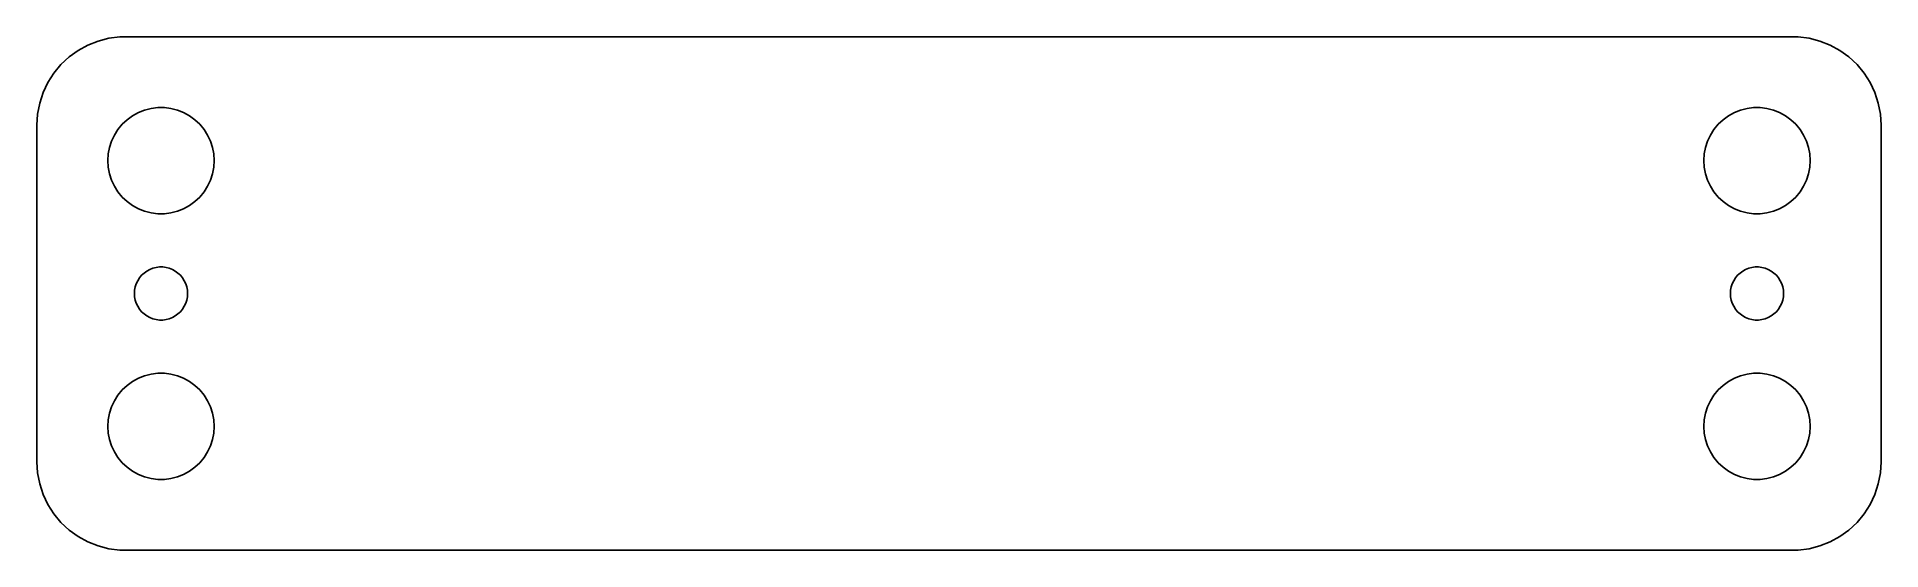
# Model space of a CAD drawing. Header units: metres. Extents: x -52 to 52, y -14 to 14.
import ezdxf

# ---------------------------------------------------------------- set-up
doc = ezdxf.new("R2010")
doc.units = ezdxf.units.M

msp = doc.modelspace()

# ---------------------------------------------------------------- linework, layer by layer
for p, q in [((-49.6791, 13.7216), (-50.1871, 13.3526)), ((-49.1289, 14.0241), (-49.6791, 13.7216)), ((-48.5451, 14.2553), (-49.1289, 14.0241)), ((-47.9369, 14.4114), (-48.5451, 14.2553)), ((-47.3139, 14.4901), (-47.9369, 14.4114)), ((47.3139, 14.4901), (-47.3139, 14.4901)), ((47.9369, 14.4114), (47.3139, 14.4901)), ((48.5451, 14.2553), (47.9369, 14.4114)), ((49.1289, 14.0241), (48.5451, 14.2553)), ((49.6791, 13.7216), (49.1289, 14.0241)), ((50.1871, 13.3526), (49.6791, 13.7216)), ((-50.6448, 12.9227), (-51.0451, 12.4389)), ((-50.1871, 13.3526), (-50.6448, 12.9227)), ((50.6448, 12.9227), (50.1871, 13.3526)), ((51.0451, 12.4389), (50.6448, 12.9227)), ((-51.3815, 11.9088), (-51.6489, 11.3406)), ((-51.0451, 12.4389), (-51.3815, 11.9088)), ((51.3815, 11.9088), (51.0451, 12.4389)), ((51.6489, 11.3406), (51.3815, 11.9088)), ((-51.8429, 10.7434), (-51.9606, 10.1267)), ((-51.6489, 11.3406), (-51.8429, 10.7434)), ((-45.927, 10.3532), (-45.5621, 10.4469)), ((-45.5621, 10.4469), (-45.1884, 10.4941)), ((-45.1884, 10.4941), (-44.8116, 10.4941)), ((-44.8116, 10.4941), (-44.4379, 10.4469)), ((-44.4379, 10.4469), (-44.0729, 10.3532)), ((44.0729, 10.3532), (44.4379, 10.4469)), ((44.4379, 10.4469), (44.8116, 10.4941)), ((44.8116, 10.4941), (45.1884, 10.4941)), ((45.1884, 10.4941), (45.5621, 10.4469)), ((45.5621, 10.4469), (45.927, 10.3532)), ((51.8429, 10.7434), (51.6489, 11.3406)), ((51.9606, 10.1267), (51.8429, 10.7434)), ((-51.9606, 10.1267), (-52, 9.5)), ((-52, 9.5), (-52, -9.5)), ((-47.427, 9.26335), (-47.1869, 9.55363)), ((-47.1869, 9.55363), (-46.9123, 9.81154)), ((-46.9123, 9.81154), (-46.6075, 10.033)), ((-46.6075, 10.033), (-46.2773, 10.2145)), ((-46.2773, 10.2145), (-45.927, 10.3532)), ((-44.0729, 10.3532), (-43.7227, 10.2145)), ((-43.7227, 10.2145), (-43.3925, 10.033)), ((-43.3925, 10.033), (-43.0877, 9.81154)), ((-43.0877, 9.81154), (-42.8131, 9.55363)), ((-42.8131, 9.55363), (-42.5729, 9.26335)), ((42.5729, 9.26335), (42.8131, 9.55363)), ((42.8131, 9.55363), (43.0877, 9.81154)), ((43.0877, 9.81154), (43.3925, 10.033)), ((43.3925, 10.033), (43.7227, 10.2145)), ((43.7227, 10.2145), (44.0729, 10.3532)), ((45.927, 10.3532), (46.2773, 10.2145)), ((46.2773, 10.2145), (46.6075, 10.033)), ((46.6075, 10.033), (46.9123, 9.81154)), ((46.9123, 9.81154), (47.1869, 9.55363)), ((47.1869, 9.55363), (47.427, 9.26335)), ((52, 9.5), (51.9606, 10.1267)), ((52, -9.5), (52, 9.5)), ((-47.9057, 8.24606), (-47.7893, 8.60437)), ((-47.7893, 8.60437), (-47.6289, 8.94525)), ((-47.6289, 8.94525), (-47.427, 9.26335)), ((-42.5729, 9.26335), (-42.3711, 8.94525)), ((-42.3711, 8.94525), (-42.2107, 8.60437)), ((-42.2107, 8.60437), (-42.0942, 8.24606)), ((42.0942, 8.24606), (42.2107, 8.60437)), ((42.2107, 8.60437), (42.3711, 8.94525)), ((42.3711, 8.94525), (42.5729, 9.26335)), ((47.427, 9.26335), (47.6289, 8.94525)), ((47.6289, 8.94525), (47.7893, 8.60437)), ((47.7893, 8.60437), (47.9057, 8.24606)), ((-48, 7.5), (-47.9763, 7.87599)), ((-47.9763, 7.12399), (-48, 7.5)), ((-47.9763, 7.87599), (-47.9057, 8.24606)), ((-42.0942, 8.24606), (-42.0237, 7.87599)), ((-42.0237, 7.87599), (-42, 7.5)), ((-42, 7.5), (-42.0237, 7.12399)), ((42, 7.5), (42.0237, 7.87599)), ((42.0237, 7.12399), (42, 7.5)), ((42.0237, 7.87599), (42.0942, 8.24606)), ((47.9057, 8.24606), (47.9763, 7.87599)), ((47.9763, 7.87599), (48, 7.5)), ((48, 7.5), (47.9763, 7.12399)), ((-47.9057, 6.75392), (-47.9763, 7.12399)), ((-47.7893, 6.39561), (-47.9057, 6.75392)), ((-47.6289, 6.05473), (-47.7893, 6.39561)), ((-42.2107, 6.39561), (-42.3711, 6.05473)), ((-42.0942, 6.75392), (-42.2107, 6.39561)), ((-42.0237, 7.12399), (-42.0942, 6.75392)), ((42.0942, 6.75392), (42.0237, 7.12399)), ((42.2107, 6.39561), (42.0942, 6.75392)), ((42.3711, 6.05473), (42.2107, 6.39561)), ((47.7893, 6.39561), (47.6289, 6.05473)), ((47.9057, 6.75392), (47.7893, 6.39561)), ((47.9763, 7.12399), (47.9057, 6.75392)), ((-47.427, 5.73663), (-47.6289, 6.05473)), ((-47.1869, 5.44635), (-47.427, 5.73663)), ((-46.9123, 5.18845), (-47.1869, 5.44635)), ((-42.8131, 5.44635), (-43.0877, 5.18845)), ((-42.5729, 5.73663), (-42.8131, 5.44635)), ((-42.3711, 6.05473), (-42.5729, 5.73663)), ((42.5729, 5.73663), (42.3711, 6.05473)), ((42.8131, 5.44635), (42.5729, 5.73663)), ((43.0877, 5.18845), (42.8131, 5.44635)), ((47.1869, 5.44635), (46.9123, 5.18845)), ((47.427, 5.73663), (47.1869, 5.44635)), ((47.6289, 6.05473), (47.427, 5.73663)), ((-46.6075, 4.96701), (-46.9123, 5.18845)), ((-46.2773, 4.78551), (-46.6075, 4.96701)), ((-45.927, 4.64682), (-46.2773, 4.78551)), ((-45.5621, 4.55313), (-45.927, 4.64682)), ((-45.1884, 4.50591), (-45.5621, 4.55313)), ((-44.8116, 4.50591), (-45.1884, 4.50591)), ((-44.4379, 4.55313), (-44.8116, 4.50591)), ((-44.0729, 4.64682), (-44.4379, 4.55313)), ((-43.7227, 4.78551), (-44.0729, 4.64682)), ((-43.3925, 4.96701), (-43.7227, 4.78551)), ((-43.0877, 5.18845), (-43.3925, 4.96701)), ((43.3925, 4.96701), (43.0877, 5.18845)), ((43.7227, 4.78551), (43.3925, 4.96701)), ((44.0729, 4.64682), (43.7227, 4.78551)), ((44.4379, 4.55313), (44.0729, 4.64682)), ((44.8116, 4.50591), (44.4379, 4.55313)), ((45.1884, 4.50591), (44.8116, 4.50591)), ((45.5621, 4.55313), (45.1884, 4.50591)), ((45.927, 4.64682), (45.5621, 4.55313)), ((46.2773, 4.78551), (45.927, 4.64682)), ((46.6075, 4.96701), (46.2773, 4.78551)), ((46.9123, 5.18845), (46.6075, 4.96701)), ((-46.0934, 1.02681), (-45.9561, 1.15576)), ((-45.9561, 1.15576), (-45.8037, 1.26648)), ((-45.8037, 1.26648), (-45.6387, 1.35724)), ((-45.6387, 1.35724), (-45.4635, 1.42657)), ((-45.4635, 1.42657), (-45.2811, 1.47342)), ((-45.2811, 1.47342), (-45.0942, 1.49704)), ((-45.0942, 1.49704), (-44.9058, 1.49704)), ((-44.9058, 1.49704), (-44.7189, 1.47342)), ((-44.7189, 1.47342), (-44.5365, 1.42657)), ((-44.5365, 1.42657), (-44.3613, 1.35724)), ((-44.3613, 1.35724), (-44.1963, 1.26648)), ((-44.1963, 1.26648), (-44.0439, 1.15576)), ((-44.0439, 1.15576), (-43.9065, 1.02681)), ((43.9065, 1.02681), (44.0439, 1.15576)), ((44.0439, 1.15576), (44.1963, 1.26648)), ((44.1963, 1.26648), (44.3613, 1.35724)), ((44.3613, 1.35724), (44.5365, 1.42657)), ((44.5365, 1.42657), (44.7189, 1.47342)), ((44.7189, 1.47342), (44.9058, 1.49704)), ((44.9058, 1.49704), (45.0942, 1.49704)), ((45.0942, 1.49704), (45.2811, 1.47342)), ((45.2811, 1.47342), (45.4635, 1.42657)), ((45.4635, 1.42657), (45.6387, 1.35724)), ((45.6387, 1.35724), (45.8037, 1.26648)), ((45.8037, 1.26648), (45.9561, 1.15576)), ((45.9561, 1.15576), (46.0934, 1.02681)), ((-46.5, 0), (-46.4882, 0.187988)), ((-46.4882, -0.187988), (-46.5, 0)), ((-46.4882, 0.187988), (-46.4529, 0.373032)), ((-46.4529, 0.373032), (-46.3947, 0.552185)), ((-46.3947, 0.552185), (-46.3145, 0.722626)), ((-46.3145, 0.722626), (-46.2135, 0.881668)), ((-46.2135, 0.881668), (-46.0934, 1.02681)), ((-43.9065, 1.02681), (-43.7865, 0.881668)), ((-43.7865, 0.881668), (-43.6855, 0.722626)), ((-43.6855, 0.722626), (-43.6053, 0.552185)), ((-43.6053, 0.552185), (-43.5471, 0.373032)), ((-43.5471, 0.373032), (-43.5118, 0.187988)), ((-43.5118, 0.187988), (-43.5, 0)), ((-43.5, 0), (-43.5118, -0.187988)), ((43.5, 0), (43.5118, 0.187988)), ((43.5118, -0.187988), (43.5, 0)), ((43.5118, 0.187988), (43.5471, 0.373032)), ((43.5471, 0.373032), (43.6053, 0.552185)), ((43.6053, 0.552185), (43.6855, 0.722626)), ((43.6855, 0.722626), (43.7865, 0.881668)), ((43.7865, 0.881668), (43.9065, 1.02681)), ((46.0934, 1.02681), (46.2135, 0.881668)), ((46.2135, 0.881668), (46.3145, 0.722626)), ((46.3145, 0.722626), (46.3947, 0.552185)), ((46.3947, 0.552185), (46.4529, 0.373032)), ((46.4529, 0.373032), (46.4882, 0.187988)), ((46.4882, 0.187988), (46.5, 0)), ((46.5, 0), (46.4882, -0.187988)), ((-46.4529, -0.373032), (-46.4882, -0.187988)), ((-46.3947, -0.552185), (-46.4529, -0.373032)), ((-46.3145, -0.722626), (-46.3947, -0.552185)), ((-46.2135, -0.881668), (-46.3145, -0.722626)), ((-46.0934, -1.02681), (-46.2135, -0.881668)), ((-45.9561, -1.15576), (-46.0934, -1.02681)), ((-43.9065, -1.02681), (-44.0439, -1.15576)), ((-43.7865, -0.881668), (-43.9065, -1.02681)), ((-43.6855, -0.722626), (-43.7865, -0.881668)), ((-43.6053, -0.552185), (-43.6855, -0.722626)), ((-43.5471, -0.373032), (-43.6053, -0.552185)), ((-43.5118, -0.187988), (-43.5471, -0.373032)), ((43.5471, -0.373032), (43.5118, -0.187988)), ((43.6053, -0.552185), (43.5471, -0.373032)), ((43.6855, -0.722626), (43.6053, -0.552185)), ((43.7865, -0.881668), (43.6855, -0.722626)), ((43.9065, -1.02681), (43.7865, -0.881668)), ((44.0439, -1.15576), (43.9065, -1.02681)), ((46.0934, -1.02681), (45.9561, -1.15576)), ((46.2135, -0.881668), (46.0934, -1.02681)), ((46.3145, -0.722626), (46.2135, -0.881668)), ((46.3947, -0.552185), (46.3145, -0.722626)), ((46.4529, -0.373032), (46.3947, -0.552185)), ((46.4882, -0.187988), (46.4529, -0.373032)), ((-45.8037, -1.26648), (-45.9561, -1.15576)), ((-45.6387, -1.35724), (-45.8037, -1.26648)), ((-45.4635, -1.42657), (-45.6387, -1.35724)), ((-45.2811, -1.47342), (-45.4635, -1.42657)), ((-45.0942, -1.49704), (-45.2811, -1.47342)), ((-44.9058, -1.49704), (-45.0942, -1.49704)), ((-44.7189, -1.47342), (-44.9058, -1.49704)), ((-44.5365, -1.42657), (-44.7189, -1.47342)), ((-44.3613, -1.35724), (-44.5365, -1.42657)), ((-44.1963, -1.26648), (-44.3613, -1.35724)), ((-44.0439, -1.15576), (-44.1963, -1.26648)), ((44.1963, -1.26648), (44.0439, -1.15576)), ((44.3613, -1.35724), (44.1963, -1.26648)), ((44.5365, -1.42657), (44.3613, -1.35724)), ((44.7189, -1.47342), (44.5365, -1.42657)), ((44.9058, -1.49704), (44.7189, -1.47342)), ((45.0942, -1.49704), (44.9058, -1.49704)), ((45.2811, -1.47342), (45.0942, -1.49704)), ((45.4635, -1.42657), (45.2811, -1.47342)), ((45.6387, -1.35724), (45.4635, -1.42657)), ((45.8037, -1.26648), (45.6387, -1.35724)), ((45.9561, -1.15576), (45.8037, -1.26648)), ((-47.1869, -5.44635), (-46.9123, -5.18845)), ((-46.9123, -5.18845), (-46.6075, -4.96701)), ((-46.6075, -4.96701), (-46.2773, -4.78551)), ((-46.2773, -4.78551), (-45.927, -4.64682)), ((-45.927, -4.64682), (-45.5621, -4.55313)), ((-45.5621, -4.55313), (-45.1884, -4.50591)), ((-45.1884, -4.50591), (-44.8116, -4.50591)), ((-44.8116, -4.50591), (-44.4379, -4.55313)), ((-44.4379, -4.55313), (-44.0729, -4.64682)), ((-44.0729, -4.64682), (-43.7227, -4.78551)), ((-43.7227, -4.78551), (-43.3925, -4.96701)), ((-43.3925, -4.96701), (-43.0877, -5.18845)), ((-43.0877, -5.18845), (-42.8131, -5.44635)), ((42.8131, -5.44635), (43.0877, -5.18845)), ((43.0877, -5.18845), (43.3925, -4.96701)), ((43.3925, -4.96701), (43.7227, -4.78551)), ((43.7227, -4.78551), (44.0729, -4.64682)), ((44.0729, -4.64682), (44.4379, -4.55313)), ((44.4379, -4.55313), (44.8116, -4.50591)), ((44.8116, -4.50591), (45.1884, -4.50591)), ((45.1884, -4.50591), (45.5621, -4.55313)), ((45.5621, -4.55313), (45.927, -4.64682)), ((45.927, -4.64682), (46.2773, -4.78551)), ((46.2773, -4.78551), (46.6075, -4.96701)), ((46.6075, -4.96701), (46.9123, -5.18845)), ((46.9123, -5.18845), (47.1869, -5.44635)), ((-47.7893, -6.39561), (-47.6289, -6.05473)), ((-47.6289, -6.05473), (-47.427, -5.73663)), ((-47.427, -5.73663), (-47.1869, -5.44635)), ((-42.8131, -5.44635), (-42.5729, -5.73663)), ((-42.5729, -5.73663), (-42.3711, -6.05473)), ((-42.3711, -6.05473), (-42.2107, -6.39561)), ((42.2107, -6.39561), (42.3711, -6.05473)), ((42.3711, -6.05473), (42.5729, -5.73663)), ((42.5729, -5.73663), (42.8131, -5.44635)), ((47.1869, -5.44635), (47.427, -5.73663)), ((47.427, -5.73663), (47.6289, -6.05473)), ((47.6289, -6.05473), (47.7893, -6.39561)), ((-48, -7.5), (-47.9763, -7.12399)), ((-47.9763, -7.12399), (-47.9057, -6.75392)), ((-47.9057, -6.75392), (-47.7893, -6.39561)), ((-42.2107, -6.39561), (-42.0942, -6.75392)), ((-42.0942, -6.75392), (-42.0237, -7.12399)), ((-42.0237, -7.12399), (-42, -7.5)), ((42, -7.5), (42.0237, -7.12399)), ((42.0237, -7.12399), (42.0942, -6.75392)), ((42.0942, -6.75392), (42.2107, -6.39561)), ((47.7893, -6.39561), (47.9057, -6.75392)), ((47.9057, -6.75392), (47.9763, -7.12399)), ((47.9763, -7.12399), (48, -7.5)), ((-47.9763, -7.87599), (-48, -7.5)), ((-47.9057, -8.24606), (-47.9763, -7.87599)), ((-47.7893, -8.60437), (-47.9057, -8.24606)), ((-42.0942, -8.24606), (-42.2107, -8.60437)), ((-42.0237, -7.87599), (-42.0942, -8.24606)), ((-42, -7.5), (-42.0237, -7.87599)), ((42.0237, -7.87599), (42, -7.5)), ((42.0942, -8.24606), (42.0237, -7.87599)), ((42.2107, -8.60437), (42.0942, -8.24606)), ((47.9057, -8.24606), (47.7893, -8.60437)), ((47.9763, -7.87599), (47.9057, -8.24606)), ((48, -7.5), (47.9763, -7.87599)), ((-47.6289, -8.94525), (-47.7893, -8.60437)), ((-47.427, -9.26335), (-47.6289, -8.94525)), ((-47.1869, -9.55363), (-47.427, -9.26335)), ((-42.5729, -9.26335), (-42.8131, -9.55363)), ((-42.3711, -8.94525), (-42.5729, -9.26335)), ((-42.2107, -8.60437), (-42.3711, -8.94525)), ((42.3711, -8.94525), (42.2107, -8.60437)), ((42.5729, -9.26335), (42.3711, -8.94525)), ((42.8131, -9.55363), (42.5729, -9.26335)), ((47.427, -9.26335), (47.1869, -9.55363)), ((47.6289, -8.94525), (47.427, -9.26335)), ((47.7893, -8.60437), (47.6289, -8.94525)), ((-52, -9.5), (-51.9606, -10.1267)), ((-51.9606, -10.1267), (-51.8429, -10.7434)), ((-46.9123, -9.81154), (-47.1869, -9.55363)), ((-46.6075, -10.033), (-46.9123, -9.81154)), ((-46.2773, -10.2145), (-46.6075, -10.033)), ((-45.927, -10.3532), (-46.2773, -10.2145)), ((-45.5621, -10.4469), (-45.927, -10.3532)), ((-44.0729, -10.3532), (-44.4379, -10.4469)), ((-43.7227, -10.2145), (-44.0729, -10.3532)), ((-43.3925, -10.033), (-43.7227, -10.2145)), ((-43.0877, -9.81154), (-43.3925, -10.033)), ((-42.8131, -9.55363), (-43.0877, -9.81154)), ((43.0877, -9.81154), (42.8131, -9.55363)), ((43.3925, -10.033), (43.0877, -9.81154)), ((43.7227, -10.2145), (43.3925, -10.033)), ((44.0729, -10.3532), (43.7227, -10.2145)), ((44.4379, -10.4469), (44.0729, -10.3532)), ((45.927, -10.3532), (45.5621, -10.4469)), ((46.2773, -10.2145), (45.927, -10.3532)), ((46.6075, -10.033), (46.2773, -10.2145)), ((46.9123, -9.81154), (46.6075, -10.033)), ((47.1869, -9.55363), (46.9123, -9.81154)), ((51.8429, -10.7434), (51.9606, -10.1267)), ((51.9606, -10.1267), (52, -9.5)), ((-51.8429, -10.7434), (-51.6489, -11.3406)), ((-51.6489, -11.3406), (-51.3815, -11.9088)), ((-45.1884, -10.4941), (-45.5621, -10.4469)), ((-44.8116, -10.4941), (-45.1884, -10.4941)), ((-44.4379, -10.4469), (-44.8116, -10.4941)), ((44.8116, -10.4941), (44.4379, -10.4469)), ((45.1884, -10.4941), (44.8116, -10.4941)), ((45.5621, -10.4469), (45.1884, -10.4941)), ((51.3815, -11.9088), (51.6489, -11.3406)), ((51.6489, -11.3406), (51.8429, -10.7434)), ((-51.3815, -11.9088), (-51.0451, -12.4389)), ((-51.0451, -12.4389), (-50.6448, -12.9227)), ((50.6448, -12.9227), (51.0451, -12.4389)), ((51.0451, -12.4389), (51.3815, -11.9088)), ((-50.6448, -12.9227), (-50.1871, -13.3526)), ((-50.1871, -13.3526), (-49.6791, -13.7216)), ((49.6791, -13.7216), (50.1871, -13.3526)), ((50.1871, -13.3526), (50.6448, -12.9227)), ((-49.6791, -13.7216), (-49.1289, -14.0241)), ((-49.1289, -14.0241), (-48.5451, -14.2553)), ((-48.5451, -14.2553), (-47.9369, -14.4114)), ((-47.9369, -14.4114), (-47.3139, -14.4901)), ((-47.3139, -14.4901), (47.3139, -14.4901)), ((47.3139, -14.4901), (47.9369, -14.4114)), ((47.9369, -14.4114), (48.5451, -14.2553)), ((48.5451, -14.2553), (49.1289, -14.0241)), ((49.1289, -14.0241), (49.6791, -13.7216))]:
    msp.add_line(p, q)

doc.saveas('drawing.dxf')
